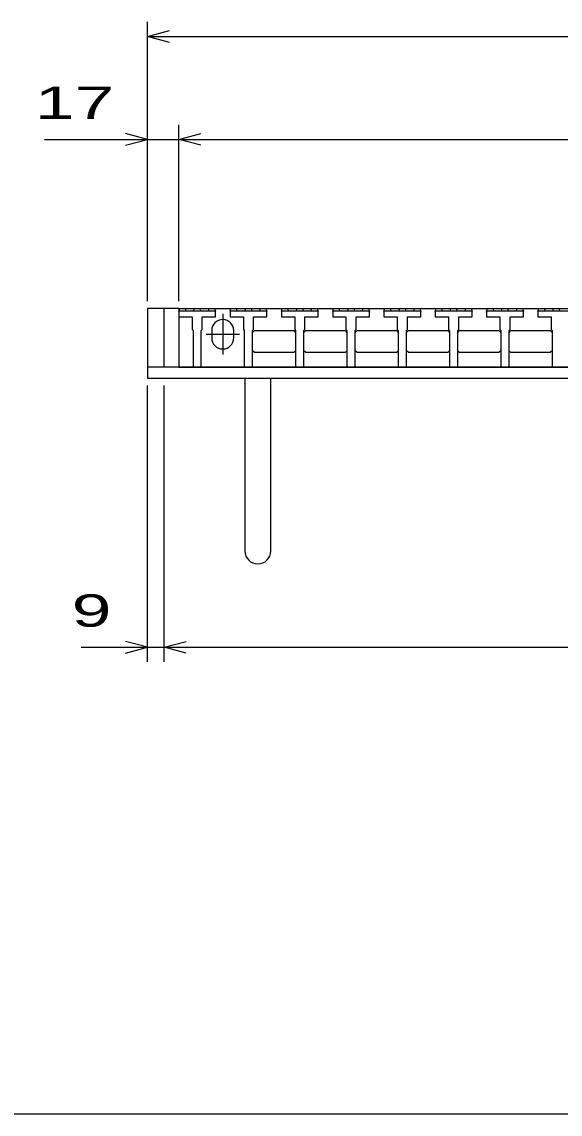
# Model space of a CAD drawing. Units: millimetres, scale not verified. Extents: x -1456 to 1385, y -1026 to 843.
# Drawn here: x -1069 to -776, y -917 to -323 of the extents above; entities that cross this region are included whole.
import ezdxf
from ezdxf.enums import TextEntityAlignment as Align

# ---------------------------------------------------------------- set-up
doc = ezdxf.new("R2010")
doc.units = ezdxf.units.MM
doc.header["$LTSCALE"] = 8
for name, color, linetype, lineweight in [('0_2', 150, 'Continuous', 25), ('48', 3, 'Continuous', 25), ('51', 6, 'Continuous', 25), ('54', 4, 'Continuous', 25)]:
    doc.layers.add(name, color=color, linetype=linetype, lineweight=lineweight)
doc.styles.add('ベクトル', font='')
doc.styles.get('ベクトル').set_extended_font_data('ベクトル')

msp = doc.modelspace()

# ---------------------------------------------------------------- linework, layer by layer
at = {"layer": '0_2'}
msp.add_line((1384.8, -917.2), (-1383.2, -917.2), dxfattribs=at)
at = {"layer": '48'}
for p, q in [((-983.8, -480.2), (-983.3, -478.7)), ((-983.8, -478.7), (-489.8, -478.7)), ((-983.8, -478.7), (-983.8, -510.7)), ((-983.8, -480.2), (-983.8, -483.2)), ((-963.8, -480.2), (-983.8, -480.2)), ((-983.3, -478.7), (-980.4, -478.7)), ((-980.4, -478.7), (-979.9, -480.2)), ((-975.75, -480.2), (-975.25, -478.7)), ((-975.25, -478.7), (-972.35, -478.7)), ((-972.35, -478.7), (-971.85, -480.2)), ((-967.7, -480.2), (-967.2, -478.7)), ((-967.2, -478.7), (-964.3, -478.7)), ((-964.3, -478.7), (-963.8, -480.2)), ((-963.8, -483.2), (-963.8, -480.2)), ((-955.9, -480.2), (-955.4, -478.7)), ((-955.9, -480.2), (-955.9, -483.2)), ((-935.9, -480.2), (-955.9, -480.2)), ((-955.4, -478.7), (-952.5, -478.7)), ((-952.5, -478.7), (-952, -480.2)), ((-947.85, -480.2), (-947.35, -478.7)), ((-947.35, -478.7), (-944.45, -478.7)), ((-944.45, -478.7), (-943.95, -480.2)), ((-939.8, -480.2), (-939.3, -478.7)), ((-939.3, -478.7), (-936.4, -478.7)), ((-936.4, -478.7), (-935.9, -480.2)), ((-935.9, -483.2), (-935.9, -480.2)), ((-928, -480.2), (-927.5, -478.7)), ((-928, -480.2), (-928, -483.2)), ((-908, -480.2), (-928, -480.2)), ((-927.5, -478.7), (-924.6, -478.7)), ((-924.6, -478.7), (-924.1, -480.2)), ((-919.95, -480.2), (-919.45, -478.7)), ((-919.45, -478.7), (-916.55, -478.7)), ((-916.55, -478.7), (-916.05, -480.2)), ((-911.9, -480.2), (-911.4, -478.7)), ((-911.4, -478.7), (-908.5, -478.7)), ((-908.5, -478.7), (-908, -480.2)), ((-908, -483.2), (-908, -480.2)), ((-900.1, -480.2), (-899.6, -478.7)), ((-900.1, -480.2), (-900.1, -483.2)), ((-880.1, -480.2), (-900.1, -480.2)), ((-899.6, -478.7), (-896.7, -478.7)), ((-896.7, -478.7), (-896.2, -480.2)), ((-892.05, -480.2), (-891.55, -478.7)), ((-891.55, -478.7), (-888.65, -478.7)), ((-888.65, -478.7), (-888.15, -480.2)), ((-884, -480.2), (-883.5, -478.7)), ((-883.5, -478.7), (-880.6, -478.7)), ((-880.6, -478.7), (-880.1, -480.2)), ((-880.1, -483.2), (-880.1, -480.2)), ((-872.2, -480.2), (-871.7, -478.7)), ((-872.2, -480.2), (-872.2, -483.2)), ((-852.2, -480.2), (-872.2, -480.2)), ((-871.7, -478.7), (-868.8, -478.7)), ((-868.8, -478.7), (-868.3, -480.2)), ((-864.15, -480.2), (-863.65, -478.7)), ((-863.65, -478.7), (-860.75, -478.7)), ((-860.75, -478.7), (-860.25, -480.2)), ((-856.1, -480.2), (-855.6, -478.7)), ((-855.6, -478.7), (-852.7, -478.7)), ((-852.7, -478.7), (-852.2, -480.2)), ((-852.2, -483.2), (-852.2, -480.2)), ((-844.3, -480.2), (-843.8, -478.7)), ((-844.3, -480.2), (-844.3, -483.2)), ((-824.3, -480.2), (-844.3, -480.2)), ((-843.8, -478.7), (-840.9, -478.7)), ((-840.9, -478.7), (-840.4, -480.2)), ((-836.25, -480.2), (-835.75, -478.7)), ((-835.75, -478.7), (-832.85, -478.7)), ((-832.85, -478.7), (-832.35, -480.2)), ((-828.2, -480.2), (-827.7, -478.7)), ((-827.7, -478.7), (-824.8, -478.7)), ((-824.8, -478.7), (-824.3, -480.2)), ((-824.3, -483.2), (-824.3, -480.2)), ((-816.4, -480.2), (-815.9, -478.7)), ((-816.4, -480.2), (-816.4, -483.2)), ((-796.4, -480.2), (-816.4, -480.2)), ((-815.9, -478.7), (-813, -478.7)), ((-813, -478.7), (-812.5, -480.2)), ((-808.35, -480.2), (-807.85, -478.7)), ((-807.85, -478.7), (-804.95, -478.7)), ((-804.95, -478.7), (-804.45, -480.2)), ((-800.3, -480.2), (-799.8, -478.7)), ((-799.8, -478.7), (-796.9, -478.7)), ((-796.9, -478.7), (-796.4, -480.2)), ((-796.4, -483.2), (-796.4, -480.2)), ((-788.5, -480.2), (-788, -478.7)), ((-788.5, -480.2), (-788.5, -483.2)), ((-768.5, -480.2), (-788.5, -480.2)), ((-788, -478.7), (-785.1, -478.7)), ((-785.1, -478.7), (-784.6, -480.2)), ((-780.45, -480.2), (-779.95, -478.7)), ((-779.95, -478.7), (-777.05, -478.7)), ((-777.05, -478.7), (-776.55, -480.2)), ((-983.8, -483.2), (-976.55, -483.2)), ((-976.55, -483.2), (-976.55, -490.2)), ((-971.05, -490.2), (-971.05, -483.2)), ((-971.05, -483.2), (-963.8, -483.2)), ((-959.85, -481.7), (-959.85, -503.7)), ((-955.9, -483.2), (-948.65, -483.2)), ((-948.65, -483.2), (-948.65, -490.2)), ((-943.15, -490.2), (-943.15, -483.2)), ((-943.15, -483.2), (-935.9, -483.2)), ((-928, -483.2), (-920.75, -483.2)), ((-920.75, -483.2), (-920.75, -490.2)), ((-915.25, -490.2), (-915.25, -483.2)), ((-915.25, -483.2), (-908, -483.2)), ((-900.1, -483.2), (-892.85, -483.2)), ((-892.85, -483.2), (-892.85, -490.2)), ((-887.35, -490.2), (-887.35, -483.2)), ((-887.35, -483.2), (-880.1, -483.2)), ((-872.2, -483.2), (-864.95, -483.2)), ((-864.95, -483.2), (-864.95, -490.2)), ((-859.45, -490.2), (-859.45, -483.2)), ((-859.45, -483.2), (-852.2, -483.2)), ((-844.3, -483.2), (-837.05, -483.2)), ((-837.05, -483.2), (-837.05, -490.2)), ((-831.55, -490.2), (-831.55, -483.2)), ((-831.55, -483.2), (-824.3, -483.2)), ((-816.4, -483.2), (-809.15, -483.2)), ((-809.15, -483.2), (-809.15, -490.2)), ((-803.65, -490.2), (-803.65, -483.2)), ((-803.65, -483.2), (-796.4, -483.2)), ((-788.5, -483.2), (-781.25, -483.2)), ((-781.25, -483.2), (-781.25, -490.2)), ((-976.55, -490.2), (-976.05, -490.7)), ((-976.05, -490.7), (-976.05, -510.7)), ((-971.55, -490.7), (-971.05, -490.2)), ((-971.55, -510.7), (-971.55, -490.7)), ((-968.85, -492.7), (-950.85, -492.7)), ((-965.85, -490.7), (-965.85, -494.7)), ((-953.85, -494.7), (-953.85, -490.7)), ((-948.65, -490.2), (-948.15, -490.7)), ((-948.15, -490.7), (-948.15, -510.7)), ((-943.65, -490.7), (-943.15, -490.2)), ((-943.65, -510.7), (-943.65, -490.7)), ((-943.65, -491.7), (-942.65, -490.7)), ((-942.65, -490.7), (-921.25, -490.7)), ((-921.25, -490.7), (-920.25, -491.7)), ((-920.75, -490.2), (-920.25, -490.7)), ((-920.25, -490.7), (-920.25, -510.7)), ((-915.75, -490.7), (-915.25, -490.2)), ((-915.75, -510.7), (-915.75, -490.7)), ((-915.75, -491.7), (-914.75, -490.7)), ((-914.75, -490.7), (-893.35, -490.7)), ((-893.35, -490.7), (-892.35, -491.7)), ((-892.85, -490.2), (-892.35, -490.7)), ((-892.35, -490.7), (-892.35, -510.7)), ((-887.85, -490.7), (-887.35, -490.2)), ((-887.85, -510.7), (-887.85, -490.7)), ((-887.85, -491.7), (-886.85, -490.7)), ((-886.85, -490.7), (-865.45, -490.7)), ((-865.45, -490.7), (-864.45, -491.7)), ((-864.95, -490.2), (-864.45, -490.7)), ((-864.45, -490.7), (-864.45, -510.7)), ((-859.95, -490.7), (-859.45, -490.2)), ((-859.95, -510.7), (-859.95, -490.7)), ((-859.95, -491.7), (-858.95, -490.7)), ((-858.95, -490.7), (-837.55, -490.7)), ((-837.55, -490.7), (-836.55, -491.7)), ((-837.05, -490.2), (-836.55, -490.7)), ((-836.55, -490.7), (-836.55, -510.7)), ((-832.05, -490.7), (-831.55, -490.2)), ((-832.05, -510.7), (-832.05, -490.7)), ((-832.05, -491.7), (-831.05, -490.7)), ((-831.05, -490.7), (-809.65, -490.7)), ((-809.65, -490.7), (-808.65, -491.7)), ((-809.15, -490.2), (-808.65, -490.7)), ((-808.65, -490.7), (-808.65, -510.7)), ((-804.15, -490.7), (-803.65, -490.2)), ((-804.15, -510.7), (-804.15, -490.7)), ((-804.15, -491.7), (-803.15, -490.7)), ((-803.15, -490.7), (-781.75, -490.7)), ((-781.75, -490.7), (-780.75, -491.7)), ((-781.25, -490.2), (-780.75, -490.7)), ((-780.75, -490.7), (-780.75, -510.7)), ((-942.65, -502.7), (-943.65, -501.7)), ((-921.25, -502.7), (-942.65, -502.7)), ((-920.25, -501.7), (-921.25, -502.7)), ((-914.75, -502.7), (-915.75, -501.7)), ((-893.35, -502.7), (-914.75, -502.7)), ((-892.35, -501.7), (-893.35, -502.7)), ((-886.85, -502.7), (-887.85, -501.7)), ((-865.45, -502.7), (-886.85, -502.7)), ((-864.45, -501.7), (-865.45, -502.7)), ((-858.95, -502.7), (-859.95, -501.7)), ((-837.55, -502.7), (-858.95, -502.7)), ((-836.55, -501.7), (-837.55, -502.7)), ((-831.05, -502.7), (-832.05, -501.7)), ((-809.65, -502.7), (-831.05, -502.7)), ((-808.65, -501.7), (-809.65, -502.7)), ((-803.15, -502.7), (-804.15, -501.7)), ((-781.75, -502.7), (-803.15, -502.7)), ((-780.75, -501.7), (-781.75, -502.7)), ((-983.8, -510.7), (-489.8, -510.7)), ((-976.05, -510.7), (-971.55, -510.7)), ((-948.15, -510.7), (-943.65, -510.7)), ((-920.25, -510.7), (-915.75, -510.7)), ((-892.35, -510.7), (-887.85, -510.7)), ((-864.45, -510.7), (-859.95, -510.7)), ((-836.55, -510.7), (-832.05, -510.7)), ((-808.65, -510.7), (-804.15, -510.7)), ((-780.75, -510.7), (-776.25, -510.7))]:
    msp.add_line(p, q, dxfattribs=at)
for centre, start, end in [((-959.85, -490.7), 0, 180), ((-959.85, -494.7), 180, 0)]:
    msp.add_arc(centre, 6, start, end, dxfattribs=at)
at = {"layer": '51'}
for p, q in [((-983.8, -478.7), (-1000.8, -478.7)), ((-1000.8, -478.7), (-1000.8, -516.7)), ((-991.8, -510.7), (-991.8, -478.7)), ((-991.8, -510.7), (-1000.8, -510.7)), ((-481.8, -510.7), (-991.8, -510.7)), ((-1000.8, -516.7), (-472.8, -516.7)), ((-947.8, -516.7), (-947.8, -610.7)), ((-933.8, -610.7), (-933.8, -516.7))]:
    msp.add_line(p, q, dxfattribs=at)
msp.add_arc((-940.8, -610.7), 7, 180, 0, dxfattribs=at)
at = {"layer": '54'}
for p, q in [((-1000.8, -474.7), (-1000.8, -322.7)), ((-1000.8, -330.7), (-988.8, -327.5)), ((-988.8, -333.9), (-1000.8, -330.7)), ((-1000.8, -330.7), (-472.8, -330.7)), ((-1000.8, -474.7), (-1000.8, -378.7)), ((-983.8, -474.7), (-983.8, -378.7)), ((-1000.8, -386.7), (-1012.8, -383.5)), ((-983.8, -386.7), (-971.8, -383.5)), ((-1056.8, -386.7), (-1000.8, -386.7)), ((-1012.8, -389.9), (-1000.8, -386.7)), ((-1000.8, -386.7), (-983.8, -386.7)), ((-971.8, -389.9), (-983.8, -386.7)), ((-983.8, -386.7), (-489.8, -386.7)), ((-1000.8, -671.1), (-1000.8, -520.7)), ((-991.8, -671.1), (-991.8, -520.7)), ((-1036.8, -663.1), (-1000.8, -663.1)), ((-1000.8, -663.1), (-1012.8, -659.9)), ((-1012.8, -666.3), (-1000.8, -663.1)), ((-1000.8, -663.1), (-991.8, -663.1)), ((-991.8, -663.1), (-979.8, -659.9)), ((-979.8, -666.3), (-991.8, -663.1)), ((-991.8, -663.1), (-481.8, -663.1))]:
    msp.add_line(p, q, dxfattribs=at)

# ---------------------------------------------------------------- texts
at = {"layer": '54', "color": 2, "style": 'ベクトル', "width": 1.65}
for s, p in [(' 17 ', (-1072.8, -366.7)), (' 9 ', (-1052.8, -643.1))]:
    msp.add_text(s, height=17.6, dxfattribs=at).set_placement(p, align=Align.MIDDLE_LEFT)

doc.saveas('drawing.dxf')
